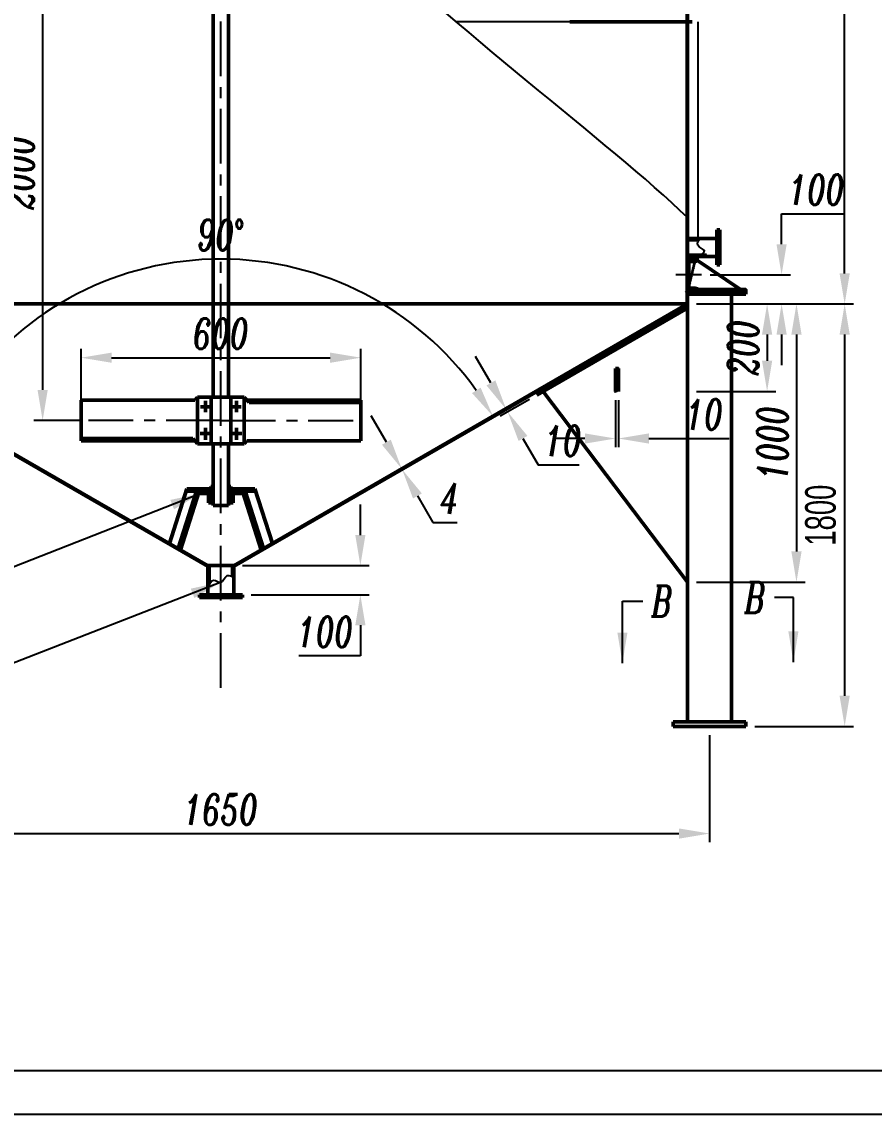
# Model space of a CAD drawing. Header units: inches. Extents: x 13027 to 25627, y 2 to 8912.
# Drawn here: x 15986 to 18911, y 2 to 3752 of the extents above; entities that cross this region are included whole.
import ezdxf

# ---------------------------------------------------------------- set-up
doc = ezdxf.new("R2010")
doc.units = ezdxf.units.IN
doc.header["$LTSCALE"] = 150
doc.header["$MEASUREMENT"] = 0
doc.linetypes.add('CENTER', pattern=[2, 1.25, -0.25, 0.25, -0.25])
doc.layers.add('点划线', color=1, linetype='CENTER')
doc.layers.add('细实线', color=5, linetype='Continuous')
doc.layers.add('粗实线', color=3, linetype='Continuous', lineweight=50)
doc.styles.add('DIM', font='italicc.shx', dxfattribs={"width": 0.67})
doc.dimstyles.new('机械', dxfattribs={"dimtxt": 3.5, "dimasz": 3.5, "dimexe": 1, "dimexo": 1, "dimgap": 1, "dimtad": 1, "dimtoh": 1, "dimdec": 0, "dimzin": 0, "dimdsep": 46, "dimtxsty": 'DIM', "dimcen": -3.5, "dimadec": 0, "dimazin": 0, "dimtp": 0.05, "dimtm": 0.05, "dimtfac": 1, "dimtdec": 0, "dimtofl": 0, "dimtmove": 0, "dimatfit": 3, "dimfxl": 0, "dimtolj": 1, "dimtzin": 0, "dimarcsym": 0})
pattern_1 = [(135, (13023.12910507598, -273.8813018156861), (-1.767766952966369, -1.767766952966369), [])]

# ---------------------------------------------------------------- blocks, each defined once
blk = doc.blocks.new('*D15')
at = {"layer": 'Defpoints', "color": 0, "lineweight": -2}
for p in [(16669.35543575708, 7752.836035979885), (16557.19998426841, 4501.866675493842), (16588.63082618645, 4164.02144176291), (16762.40440983557, 3990.247858113782), (16669.35543575708, 1465.301312913655)]:
    blk.add_point(p, dxfattribs=at)
at = {"layer": '细实线', "color": 0, "lineweight": -2}
blk.add_line((16567.41762275085, 4185.234645198507), (16341.7278405086, 4410.924427440768), dxfattribs=at)
for start, end in [(62.16533672590518, 76.08266836295259), (148.9173316370463, 162.8346632740938)]:
    blk.add_arc((16669.35543575708, 4083.296832192279), 433.3353886080886, start, end, dxfattribs=at)
for points in [[(16771.46180376908, 4486.540035578986), (16775.70216827267, 4521.282219000252), (16669.35543575708, 4516.632220800368)], [(16284.45450296575, 4317.800773546014), (16312.01932695134, 4296.232730550798), (16362.9410439442, 4389.711224005172)]]:
    blk.add_solid(points, dxfattribs=at)
at = {"layer": '细实线', "color": 0, "insert": (16471.95377870916, 4559.8665898723), "char_height": 105, "attachment_point": 5, "rotation": 22.500000000000004, "style": 'DIM'}
blk.add_mtext('\\A1;45°', dxfattribs=at)
blk = doc.blocks.new('*D14')
at = {"layer": 'Defpoints', "color": 0, "lineweight": -2}
for p in [(18305.40281002886, 6783.084768352307), (18810.19779495145, 6783.084768352306), (18329.75543575708, 2783.117235457451)]:
    blk.add_point(p, dxfattribs=at)
at = {"layer": '细实线', "color": 0, "lineweight": -2}
for p, q in [((18335.40281002886, 6783.084768352307), (18840.19779495145, 6783.084768352306)), ((18810.19779495145, 2888.117235457451), (18810.19779495145, 6678.084768352306)), ((18359.75543575708, 2783.117235457451), (18840.19779495145, 2783.117235457451))]:
    blk.add_line(p, q, dxfattribs=at)
for points in [[(18792.69779495145, 6678.084768352306), (18827.69779495145, 6678.084768352306), (18810.19779495145, 6783.084768352306)], [(18792.69779495145, 2888.117235457451), (18827.69779495145, 2888.117235457451), (18810.19779495145, 2783.117235457451)]]:
    blk.add_solid(points, dxfattribs=at)
at = {"layer": '细实线', "color": 0, "insert": (18727.69779495145, 4783.101001904882), "char_height": 105, "attachment_point": 5, "rotation": 90, "style": 'DIM'}
blk.add_mtext('\\A1;5000', dxfattribs=at)
blk = doc.blocks.new('*D25')
at = {"layer": 'Defpoints', "color": 0, "lineweight": -2}
for p in [(16713.85543575708, 1885.048891732989), (16743.3498258081, 1785.048891732989), (17148.03916249958, 1785.048891732988)]:
    blk.add_point(p, dxfattribs=at)
at = {"layer": '细实线', "color": 0, "lineweight": -2}
for p, q in [((17148.03916249958, 1990.048891732988), (17148.03916249958, 2095.048891732989)), ((16743.85543575708, 1885.048891732989), (17178.03916249958, 1885.048891732988)), ((16773.3498258081, 1785.048891732989), (17178.03916249958, 1785.048891732988)), ((17148.03916249958, 1680.048891732988), (17148.03916249958, 1575.048891732988)), ((17148.03916249958, 1575.048891732988), (16937.13916249958, 1575.048891732988))]:
    blk.add_line(p, q, dxfattribs=at)
for points in [[(17130.53916249958, 1990.048891732988), (17165.53916249958, 1990.048891732988), (17148.03916249958, 1885.048891732988)], [(17130.53916249958, 1680.048891732988), (17165.53916249958, 1680.048891732988), (17148.03916249958, 1785.048891732988)]]:
    blk.add_solid(points, dxfattribs=at)
at = {"layer": '细实线', "color": 0, "insert": (17027.58916249958, 1657.548891732991), "char_height": 105, "attachment_point": 5, "style": 'DIM'}
blk.add_mtext('\\A1;100', dxfattribs=at)
blk = doc.blocks.new('*D24')
at = {"layer": 'Defpoints', "color": 0, "lineweight": -2}
for p in [(18329.75543575708, 2783.117235457451), (18471.35543575708, 1333.117235457452), (18810.19779495145, 1333.117235457452)]:
    blk.add_point(p, dxfattribs=at)
at = {"layer": '细实线', "color": 0, "lineweight": -2}
for p, q in [((18359.75543575708, 2783.117235457451), (18840.19779495145, 2783.117235457451)), ((18810.19779495145, 2678.117235457451), (18810.19779495145, 1438.117235457452)), ((18501.35543575708, 1333.117235457452), (18840.19779495145, 1333.117235457452))]:
    blk.add_line(p, q, dxfattribs=at)
for points in [[(18792.69779495145, 2678.117235457451), (18827.69779495145, 2678.117235457451), (18810.19779495145, 2783.117235457451)], [(18792.69779495145, 1438.117235457452), (18827.69779495145, 1438.117235457452), (18810.19779495145, 1333.117235457452)]]:
    blk.add_solid(points, dxfattribs=at)
at = {"layer": '细实线', "color": 0, "insert": (18727.69779495145, 2058.117235457454), "char_height": 105, "attachment_point": 5, "rotation": 90, "style": 'DIM'}
blk.add_mtext('\\A1;{\\f??|b0|i0|c0|p54;1800}', dxfattribs=at)
blk = doc.blocks.new('*D5')
at = {"layer": 'Defpoints', "color": 0, "lineweight": -2}
for p in [(17291.3772601704, 2215.017170905767), (17280.53354360932, 2212.220649845346), (17282.03354360932, 2209.622573633993)]:
    blk.add_point(p, dxfattribs=at)
at = {"layer": '细实线', "color": 0, "lineweight": -2}
for p, q in [((17237.37726017041, 2308.547914514488), (17184.87726017041, 2399.480581911857)), ((17306.51430572285, 2227.220649845345), (17315.85802228394, 2232.615247117118)), ((17308.01430572285, 2224.622573633992), (17317.35802228394, 2230.017170905765)), ((17343.8772601704, 2124.084503508398), (17396.37726017039, 2033.151836111029)), ((17396.37726017039, 2033.151836111029), (17479.9772601704, 2033.151836111029))]:
    blk.add_line(p, q, dxfattribs=at)
for points in [[(17252.53270473664, 2317.297914514487), (17222.22181560418, 2299.797914514489), (17289.8772601704, 2217.61524711712)], [(17359.03270473663, 2132.834503508397), (17328.72181560417, 2115.334503508398), (17291.3772601704, 2215.017170905767)]]:
    blk.add_solid(points, dxfattribs=at)
at = {"layer": '细实线', "color": 0, "insert": (17453.1772601704, 2115.651836111027), "char_height": 105, "attachment_point": 5, "style": 'DIM'}
blk.add_mtext('\\A1;4', dxfattribs=at)
blk = doc.blocks.new('*D23')
at = {"layer": 'Defpoints', "color": 0, "lineweight": -2}
for p in [(16215.02271000348, 4083.29683219228), (16057.61374529983, 2383.296825227695), (16215.02271000348, 2383.296825227695)]:
    blk.add_point(p, dxfattribs=at)
at = {"layer": '细实线', "color": 0, "lineweight": -2}
for p, q in [((16185.02271000348, 4083.29683219228), (16027.61374529983, 4083.29683219228)), ((16057.61374529983, 3978.29683219228), (16057.61374529983, 2488.296825227695)), ((16185.02271000348, 2383.296825227695), (16027.61374529983, 2383.296825227695))]:
    blk.add_line(p, q, dxfattribs=at)
for points in [[(16040.11374529983, 3978.29683219228), (16075.11374529983, 3978.29683219228), (16057.61374529983, 4083.29683219228)], [(16040.11374529983, 2488.296825227695), (16075.11374529983, 2488.296825227695), (16057.61374529983, 2383.296825227695)]]:
    blk.add_solid(points, dxfattribs=at)
at = {"layer": '细实线', "color": 0, "insert": (15975.11374529983, 3233.29682870999), "char_height": 105, "attachment_point": 5, "rotation": 90, "style": 'DIM'}
blk.add_mtext('\\A1;2000', dxfattribs=at)
blk = doc.blocks.new('*D26')
at = {"layer": 'Defpoints', "color": 0, "lineweight": -2}
for p in [(17149.35606000715, 2598.757837193196), (16189.35606000715, 2330.238187934165), (17149.35606000715, 2330.238187934167)]:
    blk.add_point(p, dxfattribs=at)
at = {"layer": '细实线', "color": 0, "lineweight": -2}
for p, q in [((16189.35606000715, 2360.238187934165), (16189.35606000715, 2628.757837193196)), ((17149.35606000715, 2360.238187934167), (17149.35606000715, 2628.757837193196)), ((16294.35606000715, 2598.757837193196), (17044.35606000715, 2598.757837193196))]:
    blk.add_line(p, q, dxfattribs=at)
for points in [[(16294.35606000715, 2616.257837193196), (16294.35606000715, 2581.257837193196), (16189.35606000715, 2598.757837193196)], [(17044.35606000715, 2616.257837193196), (17044.35606000715, 2581.257837193196), (17149.35606000715, 2598.757837193196)]]:
    blk.add_solid(points, dxfattribs=at)
at = {"layer": '细实线', "color": 0, "insert": (16669.35606000715, 2681.257837193196), "char_height": 105, "attachment_point": 5, "style": 'DIM'}
blk.add_mtext('\\A1;600', dxfattribs=at)
blk = doc.blocks.new('*D7')
at = {"layer": 'Defpoints', "color": 0, "lineweight": -2}
for p in [(18023.54781462175, 2483.117235457451), (18033.54781462175, 2483.117235457451), (18033.54781462175, 2321.307582409743)]:
    blk.add_point(p, dxfattribs=at)
at = {"layer": '细实线', "color": 0, "lineweight": -2}
for p, q in [((18023.54781462175, 2453.117235457451), (18023.54781462175, 2291.307582409743)), ((18033.54781462175, 2453.117235457451), (18033.54781462175, 2291.307582409743)), ((17918.54781462175, 2321.307582409743), (17813.54781462175, 2321.307582409743)), ((18138.54781462175, 2321.307582409743), (18414.09781462175, 2321.307582409743))]:
    blk.add_line(p, q, dxfattribs=at)
for points in [[(17918.54781462175, 2338.807582409743), (17918.54781462175, 2303.807582409743), (18023.54781462175, 2321.307582409743)], [(18138.54781462175, 2338.807582409743), (18138.54781462175, 2303.807582409743), (18033.54781462175, 2321.307582409743)]]:
    blk.add_solid(points, dxfattribs=at)
at = {"layer": '细实线', "color": 0, "insert": (18328.82281462175, 2403.807582409743), "char_height": 105, "attachment_point": 5, "style": 'DIM'}
blk.add_mtext('\\A1;10', dxfattribs=at)
blk = doc.blocks.new('*D3')
at = {"layer": 'Defpoints', "color": 0, "lineweight": -2}
for p in [(18471.35543575708, 2783.117235457451), (18271.35543575708, 2483.117235457451), (18544.01320444968, 2483.117235457451)]:
    blk.add_point(p, dxfattribs=at)
at = {"layer": '细实线', "color": 0, "lineweight": -2}
for p, q in [((18501.35543575708, 2783.117235457451), (18574.01320444968, 2783.117235457451)), ((18544.01320444968, 2678.117235457451), (18544.01320444968, 2588.117235457451)), ((18301.35543575708, 2483.117235457451), (18574.01320444968, 2483.117235457451))]:
    blk.add_line(p, q, dxfattribs=at)
for points in [[(18526.51320444968, 2678.117235457451), (18561.51320444968, 2678.117235457451), (18544.01320444968, 2783.117235457451)], [(18526.51320444968, 2588.117235457451), (18561.51320444968, 2588.117235457451), (18544.01320444968, 2483.117235457451)]]:
    blk.add_solid(points, dxfattribs=at)
at = {"layer": '细实线', "color": 0, "insert": (18461.51320444968, 2633.117235457455), "char_height": 105, "attachment_point": 5, "rotation": 90, "style": 'DIM'}
blk.add_mtext('\\A1;200', dxfattribs=at)
blk = doc.blocks.new('*D8')
at = {"layer": 'Defpoints', "color": 0, "lineweight": -2}
for p in [(17749.15168431716, 2479.313357915024), (17754.15168431716, 2470.653103877181), (17653.63935288179, 2412.622282266131)]:
    blk.add_point(p, dxfattribs=at)
at = {"layer": '细实线', "color": 0, "lineweight": -2}
for p, q in [((17596.13935288182, 2512.215203701356), (17543.63935288184, 2603.147871098736)), ((17723.17092220363, 2464.313357915032), (17622.65859076826, 2406.282536303982)), ((17728.17092220362, 2455.653103877188), (17627.65859076825, 2397.622282266138)), ((17706.13935288177, 2321.68961486875), (17758.63935288174, 2230.75694747137)), ((17758.63935288174, 2230.75694747137), (17899.18935288174, 2230.75694747137))]:
    blk.add_line(p, q, dxfattribs=at)
for points in [[(17611.29479744805, 2520.96520370135), (17580.98390831559, 2503.465203701359), (17648.63935288179, 2421.282536303975)], [(17721.294797448, 2330.439614868745), (17690.98390831554, 2312.939614868754), (17653.63935288179, 2412.622282266131)]]:
    blk.add_solid(points, dxfattribs=at)
at = {"layer": '细实线', "color": 0, "insert": (17843.91435288174, 2313.256947471366), "char_height": 105, "attachment_point": 5, "style": 'DIM'}
blk.add_mtext('\\A1;10', dxfattribs=at)
blk = doc.blocks.new('*D30')
at = {"layer": 'Defpoints', "color": 0, "lineweight": -2}
for p in [(17038.03788940906, 2872.303521112004), (15069.35543575708, 2783.11723545745), (18269.35543575708, 2783.117235457452), (16624.85543575708, 1885.048891732989), (16713.85543575708, 1885.048891732989)]:
    blk.add_point(p, dxfattribs=at)
at = {"layer": '细实线', "color": 0, "lineweight": -2}
blk.add_arc((16669.35543575708, 1859.356804754051), 1077.955380250596, 35.58319747004261, 144.4168025299574, dxfattribs=at)
for points in [[(15807.39641775342, 2477.124590836343), (15777.97380687874, 2496.080064170386), (15735.81869231395, 2398.334494879349)], [(17560.73706463542, 2496.080064170386), (17531.31445376074, 2477.124590836343), (17602.89217920021, 2398.334494879349)]]:
    blk.add_solid(points, dxfattribs=at)
at = {"layer": '细实线', "color": 0, "lineweight": -2, "insert": (16669.35543575708, 3019.812185004647), "char_height": 105, "attachment_point": 5, "style": 'DIM'}
blk.add_mtext('\\A1;90%%D', dxfattribs=at)
blk = doc.blocks.new('*D33')
at = {"layer": 'Defpoints', "color": 0, "lineweight": -2}
for p in [(18318.85427002879, 2883.117235457452), (18593.74415708021, 2883.117235457452), (18585.87285355504, 2783.117235457451)]:
    blk.add_point(p, dxfattribs=at)
at = {"layer": '细实线', "color": 0, "lineweight": -2}
for p, q in [((18593.74415708021, 2988.117235457452), (18593.74415708021, 3093.117235457452)), ((18593.74415708021, 3093.117235457452), (18804.64415708021, 3093.117235457452)), ((18348.85427002879, 2883.117235457452), (18623.74415708021, 2883.117235457452)), ((18615.87285355504, 2783.117235457451), (18623.74415708021, 2783.117235457451)), ((18593.74415708021, 2678.117235457451), (18593.74415708021, 2573.117235457451))]:
    blk.add_line(p, q, dxfattribs=at)
for points in [[(18576.24415708021, 2988.117235457452), (18611.24415708021, 2988.117235457452), (18593.74415708021, 2883.117235457452)], [(18576.24415708021, 2678.117235457451), (18611.24415708021, 2678.117235457451), (18593.74415708021, 2783.117235457451)]]:
    blk.add_solid(points, dxfattribs=at)
at = {"layer": '细实线', "color": 0, "lineweight": -2, "insert": (18714.19415708021, 3175.617235457455), "char_height": 105, "attachment_point": 5, "style": 'DIM'}
blk.add_mtext('\\A1;100', dxfattribs=at)
blk = doc.blocks.new('*D41')
at = {"layer": 'Defpoints', "color": 0, "lineweight": -2}
for p in [(14992.35543575707, 1333.117235457462), (18346.35543575708, 1333.117235457452), (18346.35543575708, 965.0870465135522)]:
    blk.add_point(p, dxfattribs=at)
at = {"layer": '细实线', "color": 0, "lineweight": -2}
for p, q in [((14992.35543575707, 1303.117235457462), (14992.35543575707, 935.0870465135522)), ((18346.35543575708, 1303.117235457452), (18346.35543575708, 935.0870465135522)), ((15097.35543575707, 965.0870465135522), (18241.35543575708, 965.0870465135522))]:
    blk.add_line(p, q, dxfattribs=at)
for points in [[(15097.35543575707, 982.5870465135522), (15097.35543575707, 947.5870465135522), (14992.35543575707, 965.0870465135522)], [(18241.35543575708, 982.5870465135522), (18241.35543575708, 947.5870465135522), (18346.35543575708, 965.0870465135522)]]:
    blk.add_solid(points, dxfattribs=at)
at = {"layer": '细实线', "color": 0, "insert": (16669.35543575708, 1047.587046513552), "char_height": 105, "attachment_point": 5, "style": 'DIM'}
blk.add_mtext('\\A1;1650', dxfattribs=at)
blk = doc.blocks.new('*D42')
at = {"layer": 'Defpoints', "color": 0, "lineweight": -2}
for p in [(18271.35543575708, 2783.117235457452), (18271.35543575708, 1828.644793157986), (18644.79524711361, 1828.644793157986)]:
    blk.add_point(p, dxfattribs=at)
at = {"layer": '细实线', "color": 0, "lineweight": -2}
for p, q in [((18301.35543575708, 2783.117235457452), (18674.79524711361, 2783.117235457452)), ((18644.79524711361, 2678.117235457452), (18644.79524711361, 1933.644793157986)), ((18301.35543575708, 1828.644793157986), (18674.79524711361, 1828.644793157986))]:
    blk.add_line(p, q, dxfattribs=at)
for points in [[(18627.29524711361, 2678.117235457452), (18662.29524711361, 2678.117235457452), (18644.79524711361, 2783.117235457452)], [(18627.29524711361, 1933.644793157986), (18662.29524711361, 1933.644793157986), (18644.79524711361, 1828.644793157986)]]:
    blk.add_solid(points, dxfattribs=at)
at = {"layer": '细实线', "color": 0, "insert": (18562.29524711361, 2305.881014307722), "char_height": 105, "attachment_point": 5, "rotation": 90, "style": 'DIM'}
blk.add_mtext('\\A1;1000', dxfattribs=at)

msp = doc.modelspace()

# ---------------------------------------------------------------- hatches: boundary and pattern name
at = {"layer": '粗实线'}
h = msp.add_hatch(dxfattribs=at)
h.set_pattern_fill('ANSI31', color=0, scale=0.8, style=0)
h.set_pattern_definition([(45, (13272.82057787801, 1069.83528088968), (-1.79605122421383, 1.796051224213831), [])])
edge = h.paths.add_edge_path()
edge.add_line((18269.35543575708, 2783.117235457451), (18269.35543575708, 6783.434305502673))
edge.add_line((18271.35543575708, 2780.807834380691), (18271.35543575708, 6783.434305502673))
h = msp.add_hatch(dxfattribs=at)
h.set_pattern_fill('ANSI31', color=0, scale=20, angle=90, style=0)
h.set_pattern_definition([(135, (13023.12910507598, -50.67622105879855), (-1.767766952966369, -1.767766952966369), [])])
edge = h.paths.add_edge_path()
edge.add_line((18271.35543575708, 2933.117235457452), (18271.35543575708, 2833.117235457452))
edge.add_line((18305.75543575708, 2933.117235457452), (18271.35543575708, 2933.117235457452))
edge.add_arc((18296.09954437086, 2942.505808793328), 13.46779669231702, 263.7823095661405, 315.8041806650288)
edge.add_line((18275.35543575708, 2929.117235457452), (18297.55819161246, 2929.117235457452))
edge.add_line((18275.35543575708, 2837.117235457452), (18275.35543575708, 2929.117235457452))
edge.add_line((18271.35543575708, 2833.117235457452), (18305.75543575708, 2833.117235457452))
edge.add_line((18297.33378191492, 2837.117235457452), (18275.35543575708, 2837.117235457452))
edge.add_arc((18296.09954437086, 2823.653123439042), 13.52056414353528, 44.42532542132404, 95.23759116988322)
edge.add_line((18269.35543575708, 2833.117235457452), (18270.85543575708, 2830.519159246098))
h = msp.add_hatch(dxfattribs=at)
h.set_pattern_fill('ANSI31', color=0, scale=20, angle=90, style=0)
h.set_pattern_definition([(135, (13023.12910507598, 534.3237789412015), (-1.767766952966369, -1.767766952966369), [])])
edge = h.paths.add_edge_path()
edge.add_line((18271.35543575708, 2833.117235457452), (18471.35543575708, 2833.117235457452))
edge.add_line((18471.35543575708, 2817.117235457452), (18271.35543575708, 2817.117235457452))
h = msp.add_hatch(dxfattribs=at)
h.set_pattern_fill('ANSI31', color=0, scale=20, angle=90, style=0)
h.set_pattern_definition([(135, (13023.12910507598, 484.3237789412015), (-1.767766952966369, -1.767766952966369), [])])
edge = h.paths.add_edge_path()
edge.add_line((18270.85543575708, 2780.519159246097), (17755.18747361552, 2482.798122491205))
edge.add_line((18271.35543575708, 2769.260828996899), (17754.15168431716, 2470.65310387718))
h = msp.add_hatch(dxfattribs=at)
h.set_pattern_fill('ANSI31', color=0, scale=20, angle=90, style=0)
h.set_pattern_definition([(135, (13023.12910507598, 0), (-1.767766952966369, -1.767766952966369), [])])
edge = h.paths.add_edge_path()
edge.add_line((18023.54781462175, 2483.117235457451), (18023.54781462175, 2562.152056305215))
edge.add_line((18033.54781462175, 2562.152056305215), (18033.54781462175, 2483.117235457451))
h = msp.add_hatch(dxfattribs=at)
h.set_pattern_fill('ANSI31', color=0, scale=0.8, style=0)
h.set_pattern_definition([(135, (19916.2047898317, -431.3653580029711), (1.79605122421383, 1.796051224213831), [])])
h.paths.add_polyline_path([(16643.35347945715, 2156.576605792317), (16635.35347945715, 2156.576605792316), (16635.35347945715, 2101.057695350422), (16643.35347945715, 2101.057695350422)])
h.paths.add_polyline_path([(16552.36827111398, 2148.769116618942), (16549.82087955295, 2140.769116618942), (16635.35347945715, 2140.769116618942), (16635.35347945715, 2148.769116618942)])
h = msp.add_hatch(dxfattribs=at)
h.set_pattern_fill('ANSI31', color=0, scale=0.8, angle=90, style=0)
h.set_pattern_definition([(45.00000000000001, (19916.2047898317, -431.3653580029711), (1.796051224213831, -1.79605122421383), [])])
h.paths.add_polyline_path([(16627.35347945715, 2101.057695350422), (16635.35347945715, 2101.057695350422), (16635.35347945715, 2132.769116618942), (16627.35347945715, 2132.769116618942)])
h.paths.add_polyline_path([(16595.19699704576, 2140.769116618942), (16592.64960548473, 2132.769116618942), (16635.35347945715, 2132.769116618942), (16635.35347945715, 2140.769116618942)])
h = msp.add_hatch(dxfattribs=at)
h.set_pattern_fill('ANSI31', color=0, scale=0.8, style=0)
h.set_pattern_definition([(45, (13422.5021690826, -431.3653580029711), (-1.79605122421383, 1.796051224213831), [])])
h.paths.add_polyline_path([(16703.35347945715, 2156.576605792317), (16695.35347945715, 2156.576605792317), (16695.35347945715, 2101.057695350422), (16703.35347945715, 2101.057695350422)])
h.paths.add_polyline_path([(16786.33868780032, 2148.769116618942), (16703.35347945715, 2148.769116618942), (16703.35347945715, 2140.769116618942), (16788.88607936135, 2140.769116618942)])
h = msp.add_hatch(dxfattribs=at)
h.set_pattern_fill('ANSI31', color=0, scale=0.8, angle=90, style=0)
h.set_pattern_definition([(135, (13422.5021690826, -431.3653580029711), (-1.796051224213831, -1.79605122421383), [])])
h.paths.add_polyline_path([(16711.35347945715, 2132.769116618942), (16703.35347945715, 2132.769116618942), (16703.35347945715, 2101.057695350422), (16711.35347945715, 2101.057695350422)])
h.paths.add_polyline_path([(16743.50996186855, 2140.769116618942), (16703.35347945715, 2140.769116618942), (16703.35347945715, 2132.769116618942), (16746.05735342957, 2132.769116618942)])
at = {"layer": '细实线'}
h = msp.add_hatch(dxfattribs=at)
h.set_pattern_fill('ANSI31', color=0, scale=20, angle=180, style=0)
h.set_pattern_definition([(225, (20430.28562930576, -682.5729173553773), (1.767766952966369, -1.767766952966369), [])])
edge = h.paths.add_edge_path()
edge.add_line((18309.96908066987, 3003.653413325719), (18271.35543575708, 3003.653413325719))
edge.add_line((18371.35543575708, 3008.153413325719), (18271.35543575708, 3008.153413325719))
h = msp.add_hatch(dxfattribs=at)
h.set_pattern_fill('ANSI31', color=0, scale=20, angle=180, style=0)
h.set_pattern_definition([(225, (20430.28562930576, -655.2156737372898), (1.767766952966369, -1.767766952966369), [])])
edge = h.paths.add_edge_path()
edge.add_line((18371.35543575708, 2946.510656943807), (18271.35543575708, 2946.510656943807))
edge.add_line((18335.52217914998, 2951.010656943807), (18271.35543575708, 2951.010656943807))
h = msp.add_hatch(dxfattribs=at)
h.set_pattern_fill('ANSI31', color=0, scale=20, angle=90, style=0)
h.set_pattern_definition(pattern_1)
edge = h.paths.add_edge_path()
edge.add_line((15067.35543575708, 2780.807834380693), (16624.85543575708, 1881.584790117851))
edge.add_line((15069.35543575708, 2783.117235457451), (16624.85543575708, 1885.048891732989))
h = msp.add_hatch(dxfattribs=at)
h.set_pattern_fill('ANSI31', color=0, scale=20, style=0)
h.set_pattern_definition([(45, (13023.12910507598, -273.8813018156861), (-1.767766952966369, 1.767766952966369), [])])
edge = h.paths.add_edge_path()
edge.add_line((18269.35543575708, 2783.117235457451), (16713.85543575708, 1885.048891732989))
edge.add_line((18271.35543575708, 2780.807834380691), (16713.85543575708, 1881.584790117851))
h = msp.add_hatch(dxfattribs=at)
h.set_pattern_fill('ANSI31', color=0, scale=20, angle=90, style=0)
h.set_pattern_definition(pattern_1)
edge = h.paths.add_edge_path()
edge.add_line((16624.85543575708, 1785.048891732989), (16624.85543575708, 1885.048891732989))
edge.add_line((16629.35543575708, 1820.882148340092), (16629.35543575708, 1885.048891732989))
h = msp.add_hatch(dxfattribs=at)
h.set_pattern_fill('ANSI31', color=0, scale=20, angle=90, style=0)
h.set_pattern_definition(pattern_1)
edge = h.paths.add_edge_path()
edge.add_line((16709.35543575708, 1846.435246820196), (16709.35543575708, 1885.048891732989))
edge.add_line((16713.85543575708, 1785.048891732989), (16713.85543575708, 1885.048891732989))

# ---------------------------------------------------------------- linework, layer by layer
for points in [[(13026.53570940851, 1.771516472963011), (25626.53570940851, 1.771516472963011), (25626.53570940851, 8911.771516472963), (13026.53570940851, 8911.771516472963)], [(13776.53570940851, 151.771516472963), (25476.53570940851, 151.771516472963), (25476.53570940851, 8761.771516472963), (13776.53570940851, 8761.771516472963)]]:
    msp.add_lwpolyline(points, close=True)
at = {"layer": '点划线'}
for p, q in [((16669.35543575708, 1465.301312913656), (16669.35543575708, 7995.632547943856)), ((16668.61275566489, 2383.296825227695), (16215.02271000348, 2383.296825227695)), ((16669.35543575708, 2383.296825227695), (17122.94548141849, 2383.296825227695))]:
    msp.add_line(p, q, dxfattribs=at)
at = {"layer": '粗实线', "color": 0}
for p, q in [((18269.35543575708, 2783.117235457452), (18269.35543575708, 6783.434305502673)), ((18271.35543575708, 2780.807834380692), (18271.35543575708, 6783.434305502673)), ((16643.35543575708, 4002.237945267483), (16643.35543575708, 2463.196377012959)), ((16695.35543575708, 4002.237945267483), (16695.35543575708, 2463.196377012959)), ((18286.98609985922, 3751.719180492146), (17866.98609985922, 3751.719180492144)), ((18371.35543575708, 2979.491820834031), (18371.35543575708, 3037.647803376742)), ((18371.35543575708, 3037.647803376742), (18381.35543575708, 3037.647803376742)), ((18381.35543575708, 3037.647803376742), (18381.35543575708, 2979.491820834031)), ((18371.35543575708, 3008.153413325719), (18271.35543575708, 3008.153413325719)), ((18271.35543575708, 3003.653413325719), (18271.35543575708, 3008.153413325719)), ((18309.96908066987, 3003.653413325719), (18271.35543575708, 3003.653413325719)), ((18371.35543575708, 2979.491820834031), (18371.35543575708, 3008.153413325719)), ((18271.35543575708, 2925.327228878294), (18271.35543575708, 2986.969985260206)), ((18371.35543575708, 2979.491820834031), (18371.35543575708, 2917.016266892781)), ((18371.35543575708, 2979.491820834031), (18371.35543575708, 2946.510656943807)), ((18381.35543575708, 2917.016266892781), (18381.35543575708, 2979.491820834031)), ((18335.52217914998, 2951.010656943807), (18271.35543575708, 2951.010656943807)), ((18371.35543575708, 2946.510656943807), (18271.35543575708, 2946.510656943807)), ((18271.35543575708, 2933.117235457452), (18271.35543575708, 2833.117235457452)), ((18305.75543575708, 2933.117235457452), (18271.35543575708, 2933.117235457452)), ((18271.35543575708, 2929.827228878294), (18271.35543575708, 2925.327228878294)), ((18275.35543575708, 2929.117235457452), (18297.55819161246, 2929.117235457452)), ((18275.35543575708, 2837.117235457452), (18275.35543575708, 2929.117235457452)), ((18453.0127669287, 2833.117235457452), (18305.58554394055, 2932.94561214737)), ((18271.35543575708, 2897.117235457452), (18271.35543575708, 2865.117235457452)), ((18371.35543575708, 2917.016266892781), (18381.35543575708, 2917.016266892781)), ((18271.35543575708, 2865.117235457452), (18271.35543575708, 2833.117235457452)), ((18271.35543575708, 2819.260828996899), (18266.35543575708, 2827.921083034744)), ((18269.35543575708, 2833.117235457452), (18270.85543575708, 2830.519159246098)), ((18271.35543575708, 2833.117235457452), (18471.35543575708, 2833.117235457452)), ((18271.35543575708, 2817.117235457452), (18271.35543575708, 2833.117235457452)), ((18271.35543575708, 2833.117235457452), (18305.75543575708, 2833.117235457452)), ((18271.35543575708, 2817.117235457452), (18271.35543575708, 1349.117235457452)), ((18421.35543575708, 2817.117235457452), (18271.35543575708, 2817.117235457452)), ((18471.35543575708, 2817.117235457452), (18271.35543575708, 2817.117235457452)), ((18297.33378191492, 2837.117235457452), (18275.35543575708, 2837.117235457452)), ((18421.35543575708, 1349.117235457452), (18421.35543575708, 2817.117235457452)), ((18471.35543575708, 2833.117235457452), (18471.35543575708, 2817.117235457452)), ((15067.35543575708, 2783.117235457461), (18271.35543575708, 2783.117235457452)), ((15067.35543575708, 2780.807834380694), (16624.85543575708, 1881.584790117851)), ((15069.35543575708, 2783.11723545745), (16624.85543575708, 1885.048891732989)), ((18269.35543575708, 2783.117235457452), (16713.85543575708, 1885.048891732989)), ((18271.35543575708, 2780.807834380692), (16713.85543575708, 1881.584790117851)), ((18270.85543575708, 2780.519159246098), (17755.18747361552, 2482.798122491204)), ((18269.35543575708, 2783.117235457452), (17849.35543575708, 2783.11723545745)), ((18271.35543575708, 2783.117235457452), (18271.35543575708, 2483.117235457452)), ((18271.35543575708, 2769.260828996899), (17754.15168431716, 2470.653103877179)), ((18023.54781462175, 2483.117235457452), (18023.54781462175, 2562.152056305215)), ((18023.54781462175, 2562.152056305215), (18033.54781462175, 2562.152056305215)), ((18033.54781462175, 2562.152056305215), (18033.54781462175, 2483.117235457452)), ((17775.74019348641, 2483.117235457459), (18271.35543575708, 1828.644793157986)), ((16580.4595980024, 2453.301382863316), (16189.35606000715, 2453.301382863316)), ((16580.4595980024, 2453.301382863316), (16189.35606000715, 2453.301382863314)), ((16189.35606000715, 2313.0913711626), (16189.35606000715, 2453.301382863316)), ((16189.35606000715, 2453.301382863314), (16189.35606000716, 2313.091371162598)), ((16589.35606000715, 2463.196377012959), (16580.4595980024, 2453.301382863316)), ((16589.35606000715, 2463.196377012959), (16589.35606000715, 2303.196377012959)), ((16589.35606000715, 2303.196377012959), (16589.35606000715, 2463.196377012959)), ((16589.35606000715, 2463.196377012959), (16749.35606000715, 2463.196377012959)), ((16615.98351879299, 2450.576176086732), (16615.98351879299, 2411.273184105963)), ((16635.43506449428, 2463.196377012959), (16635.43506449428, 2303.196377012959)), ((16703.27580701885, 2463.196641697888), (16703.277055519, 2303.19664170276)), ((16722.72860122132, 2450.57617608673), (16722.72860122132, 2411.273184105961)), ((16749.35606000715, 2463.196377012959), (16749.35606000715, 2303.196377012959)), ((16749.35606000715, 2463.196377012959), (16765.81664405327, 2444.888269503614)), ((16758.25252201192, 2453.301382863316), (17149.35606000715, 2453.301382863316)), ((16765.81664405327, 2444.888269503614), (17149.35606000715, 2444.888269503614)), ((17149.35606000715, 2453.301382863316), (17149.35606000715, 2313.091371162602)), ((16633.14276391439, 2429.856163987068), (16599.91467943483, 2429.856163987068)), ((16705.56935609992, 2429.856163987068), (16738.79744057948, 2429.856163987068)), ((16632.47820991923, 2338.932252744298), (16597.92098247466, 2338.9322527443)), ((16615.98351879299, 2357.515251317849), (16615.98351879299, 2316.460571827383)), ((16706.23391009508, 2338.932252744298), (16740.79113753965, 2338.932252744298)), ((16722.72860122132, 2357.515251317849), (16722.72860122132, 2316.460571827383)), ((16572.89547596105, 2321.504484522304), (16189.35606000715, 2321.504484522302)), ((16580.4595980024, 2313.091371162602), (16189.35606000715, 2313.0913711626)), ((16580.4595980024, 2313.091371162602), (16189.35606000716, 2313.091371162598)), ((16589.35606000715, 2303.196377012959), (16572.89547596105, 2321.504484522304)), ((16749.35606000715, 2303.196377012959), (16589.35606000715, 2303.196377012959)), ((16643.35347945715, 2303.196377012959), (16643.35347945715, 2091.273267416058)), ((16695.35347945715, 2303.196377012959), (16695.35347945715, 2091.273267416058)), ((16749.35606000715, 2303.196377012959), (16758.25252201192, 2313.091371162602)), ((16758.25252201192, 2313.091371162602), (17149.35606000715, 2313.091371162602)), ((16552.36827111398, 2148.769116618943), (16492.69005557404, 1961.351629796736)), ((16585.97417676065, 2140.769116618943), (16523.2290063914, 1943.719958321561)), ((16595.19699704576, 2140.769116618943), (16531.01958918296, 1939.222063249712)), ((16635.35347945715, 2140.769116618943), (16549.82087955295, 2140.769116618943)), ((16635.35347945715, 2148.769116618943), (16552.36827111398, 2148.769116618943)), ((16635.35347945715, 2156.576605792317), (16643.35347945715, 2156.576605792317)), ((16635.35347945715, 2156.576605792317), (16635.35347945715, 2101.057695350422)), ((16703.35347945715, 2156.576605792317), (16695.35347945715, 2156.576605792317)), ((16703.35347945715, 2156.576605792317), (16703.35347945715, 2101.057695350422)), ((16703.35347945715, 2148.769116618943), (16786.33868780032, 2148.769116618943)), ((16703.35347945715, 2140.769116618943), (16788.88607936135, 2140.769116618943)), ((16743.50996186855, 2140.769116618943), (16807.68717584827, 1939.22267213317)), ((16752.73278215365, 2140.769116618943), (16815.47775863983, 1943.720567205019)), ((16786.33868780032, 2148.769116618943), (16846.01670945719, 1961.352238680194)), ((16635.35347945715, 2132.769116618943), (16592.64960548473, 2132.769116618942)), ((16627.35347945715, 2132.769116618943), (16627.35347945715, 2101.057695350422)), ((16643.35347945715, 2101.057695350422), (16627.35347945715, 2101.057695350422)), ((16695.35347945715, 2101.057695350422), (16711.35347945715, 2101.057695350422)), ((16703.35347945715, 2132.769116618943), (16746.05735342957, 2132.769116618942)), ((16711.35347945715, 2132.769116618943), (16711.35347945715, 2101.057695350422)), ((16643.35347945715, 2091.273267416058), (16643.75347945715, 2090.873267416058)), ((16643.35347945715, 2091.273267416058), (16643.75347945715, 2090.873267416058)), ((16694.95347945715, 2090.873267416058), (16643.75347945715, 2090.873267416058)), ((16643.75347945715, 2090.873267416058), (16694.95347945715, 2090.873267416058)), ((16695.35347945715, 2091.273267416058), (16694.95347945715, 2090.873267416058)), ((16695.35347945715, 2091.273267416058), (16694.95347945715, 2090.873267416058)), ((16624.85543575708, 1785.048891732989), (16624.85543575708, 1885.048891732989)), ((16624.85543575708, 1885.048891732989), (16713.85543575708, 1885.048891732989)), ((16629.35543575708, 1885.048891732989), (16624.85543575708, 1885.048891732989)), ((16629.35543575708, 1820.882148340092), (16629.35543575708, 1885.048891732989)), ((16709.35543575708, 1885.048891732989), (16713.85543575708, 1885.048891732989)), ((16709.35543575708, 1846.435246820196), (16709.35543575708, 1885.048891732989)), ((16713.85543575708, 1785.048891732989), (16713.85543575708, 1885.048891732989)), ((16669.35543575708, 1785.048891732989), (16595.36104570605, 1785.048891732989)), ((16595.36104570605, 1785.048891732989), (16595.36104570605, 1775.048891732989)), ((16595.36104570605, 1775.048891732989), (16669.35543575708, 1775.048891732989)), ((16669.35543575708, 1785.048891732989), (16624.85543575708, 1785.048891732989)), ((16669.35543575708, 1785.048891732989), (16743.3498258081, 1785.048891732989)), ((16669.35543575708, 1785.048891732989), (16713.85543575708, 1785.048891732989)), ((16743.3498258081, 1775.048891732989), (16669.35543575708, 1775.048891732989)), ((16743.3498258081, 1785.048891732989), (16743.3498258081, 1775.048891732989)), ((18346.35543575708, 1349.117235457452), (18221.35543575708, 1349.117235457452)), ((18221.35543575708, 1349.117235457452), (18221.35543575708, 1333.117235457452)), ((18221.35543575708, 1333.117235457452), (18471.35543575708, 1333.117235457452)), ((18271.35543575708, 1349.117235457452), (18421.35543575708, 1349.117235457452)), ((18471.35543575708, 1349.117235457452), (18346.35543575708, 1349.117235457452)), ((18471.35543575708, 1333.117235457452), (18471.35543575708, 1349.117235457452))]:
    msp.add_line(p, q, dxfattribs=at)
for centre, radius, start, end in [((18296.09954437086, 2942.505808793328), 13.46779669231702, 263.7823095661405, 315.8041806650288), ((18296.09954437086, 2823.653123439042), 13.52056414353528, 44.42532542132404, 95.23759116988322)]:
    msp.add_arc(centre, radius, start, end, dxfattribs=at)
at = {"layer": '细实线', "color": 0, "lineweight": -2}
for p, q in [((17866.98609985922, 3751.719180492144), (17478.11595831896, 3751.719180492144)), ((18305.75543575708, 3751.815347483596), (18305.75543575708, 3008.153413325719)), ((18305.75543575708, 2946.510656943807), (18305.75543575708, 2933.117235457452))]:
    msp.add_line(p, q, dxfattribs=at)
at = {"layer": '细实线', "color": 1, "lineweight": -2}
msp.add_line((18318.85427002879, 2883.117235457452), (18230.29336267432, 2883.117235457452), dxfattribs=at)
at = {"layer": '细实线', "color": 0, "lineweight": -2}
msp.add_open_spline([(18271.13496276085, 3079.520428680702), (18001.2481684819, 3341.434627243375), (16552.98008512141, 4381.650094797726), (16636.47042622248, 5432.826794610026), (18125.64752433503, 6783.122109738964), (17739.28984440674, 6783.122109738964)], degree=3, knots=[709.012119477175, 709.012119477175, 709.012119477175, 709.012119477175, 1739.098482090259, 3439.36316040373, 4598.436200188597, 4598.436200188597, 4598.436200188597, 4598.436200188597], dxfattribs=at)
at = {"layer": '细实线', "color": 0}
for points in [[(18342.60809744889, 2946.510656943807), (18334.73602529357, 2951.863785729864), (18311.39797927477, 2951.166441929603), (18340.96720795106, 2968.801482377821), (18296.4375843984, 2979.298455425818), (18307.96184096381, 3001.397239603863), (18313.02991256941, 3008.153413325719)], [(16624.85543575708, 1813.796230041179), (16630.20856454314, 1821.668302196505), (16641.03005685265, 1845.006348215305), (16674.50350480918, 1815.437119539007), (16685.00047785718, 1859.966743091672), (16707.09926203522, 1848.442486526256), (16713.85543575708, 1843.374414920662)]]:
    msp.add_open_spline(points, degree=3, knots=[0, 0, 0, 0, 28.55922916272295, 54.36740013089614, 85.48070153744018, 109.8205863729724, 109.8205863729724, 109.8205863729724, 109.8205863729724], dxfattribs=at)

# ---------------------------------------------------------------- texts
at = {"layer": '粗实线', "color": 0, "char_height": 105, "style": 'DIM'}
for insert, attachment_point in [((18147.55673699806, 1815.813024312796), 1), ((18539.28165311995, 1722.61330822116), 9)]:
    msp.add_mtext('B', dxfattribs=dict(at, insert=insert, attachment_point=attachment_point))

# ---------------------------------------------------------------- dimensions: what is measured, and where the dimension line sits
at = {"layer": '细实线'}
dim = msp.add_angular_dim_2l(base=(16557.19998426841, 4501.866675493842), line1=((16588.63082618645, 4164.02144176291), (16762.40440983557, 3990.247858113782)), line2=((16669.35543575708, 1465.301312913656), (16669.35543575708, 7752.836035979885)), dimstyle='机械', override={"dimscale": 30}, dxfattribs=at)
dim.commit()
dim.dimension.update_dxf_attribs({"geometry": '*D15', "text_midpoint": (16471.95377870916, 4559.8665898723)})
at = {"layer": '细实线', "color": 5}
dim = msp.add_linear_dim(base=(18810.19779495145, 6783.084768352306), p1=(18329.75543575708, 2783.117235457451), p2=(18305.40281002886, 6783.084768352307), angle=90, text='5000', dimstyle='机械', override={"dimscale": 30}, dxfattribs=at)
dim.commit()
dim.dimension.update_dxf_attribs({"geometry": '*D14', "text_midpoint": (18727.69779495145, 4783.101001904882)})
at = {"layer": '细实线'}
for base, p1, p2, text, override, picture, middle in [((16057.61374529983, 2383.296825227695), (16215.02271000348, 4083.29683219228), (16215.02271000348, 2383.296825227695), '2000', {"dimscale": 30, "dimtmove": 1}, '*D23', (15975.11374529983, 3233.29682870999)), ((18544.01320444968, 2483.117235457451), (18471.35543575708, 2783.117235457451), (18271.35543575708, 2483.117235457451), '200', {"dimscale": 30}, '*D3', (18461.51320444968, 2633.117235457455)), ((18644.79524711361, 1828.644793157986), (18271.35543575708, 2783.117235457452), (18271.35543575708, 1828.644793157986), '1000', {"dimscale": 30, "dimtmove": 1}, '*D42', (18562.29524711361, 2305.881014307722)), ((18810.19779495145, 1333.117235457452), (18329.75543575708, 2783.117235457451), (18471.35543575708, 1333.117235457452), '{\\f??|b0|i0|c0|p54;1800}', {"dimscale": 30, "dimtmove": 1}, '*D24', (18727.69779495145, 2058.117235457454))]:
    dim = msp.add_linear_dim(base=base, p1=p1, p2=p2, angle=90, text=text, dimstyle='机械', override=override, dxfattribs=at)
    dim.commit()
    dim.dimension.update_dxf_attribs({"geometry": picture, "text_midpoint": middle})
at = {"layer": '细实线', "lineweight": -2}
dim = msp.add_linear_dim(base=(18593.74415708021, 2883.117235457452), p1=(18585.87285355504, 2783.117235457451), p2=(18318.85427002879, 2883.117235457452), angle=90, dimstyle='机械', override={"dimscale": 30}, dxfattribs=at)
dim.commit()
dim.dimension.update_dxf_attribs({"geometry": '*D33', "text_midpoint": (18714.19415708021, 3175.617235457455)})
dim = msp.add_angular_dim_2l(base=(17038.03788940906, 2872.303521112004), line1=((18269.35543575708, 2783.117235457452), (16713.85543575708, 1885.048891732989)), line2=((15069.35543575708, 2783.11723545745), (16624.85543575708, 1885.048891732989)), text='90%%D', dimstyle='机械', override={"dimscale": 30}, dxfattribs=at)
dim.commit()
dim.dimension.update_dxf_attribs({"geometry": '*D30', "text_midpoint": (16669.35543575708, 3019.812185004647)})
at = {"layer": '细实线'}
for base, p1, p2, text, override, picture, middle in [((17149.35606000715, 2598.757837193196), (16189.35606000715, 2330.238187934165), (17149.35606000715, 2330.238187934167), '600', {"dimscale": 30}, '*D26', (16669.35606000715, 2681.257837193196)), ((18346.35543575708, 965.0870465135522), (14992.35543575707, 1333.117235457462), (18346.35543575708, 1333.117235457452), '1650', {"dimscale": 30, "dimtmove": 1}, '*D41', (16669.35543575708, 1047.587046513552))]:
    dim = msp.add_linear_dim(base=base, p1=p1, p2=p2, text=text, dimstyle='机械', override=override, dxfattribs=at)
    dim.commit()
    dim.dimension.update_dxf_attribs({"geometry": picture, "text_midpoint": middle})
dim = msp.add_aligned_dim(p1=(17749.15168431716, 2479.313357915023), p2=(17754.15168431716, 2470.65310387718), distance=-116.0616432221557, dimstyle='机械', override={"dimscale": 30}, dxfattribs=at)
dim.commit()
dim.dimension.update_dxf_attribs({"geometry": '*D8', "text_midpoint": (17843.91435288174, 2313.256947471366)})
dim = msp.add_linear_dim(base=(18033.54781462175, 2321.307582409743), p1=(18023.54781462175, 2483.117235457451), p2=(18033.54781462175, 2483.117235457451), dimstyle='机械', override={"dimscale": 30}, dxfattribs=at)
dim.commit()
dim.dimension.update_dxf_attribs({"geometry": '*D7', "text_midpoint": (18328.82281462175, 2403.807582409743)})
dim = msp.add_aligned_dim(p1=(17280.53354360932, 2212.220649845348), p2=(17282.03354360932, 2209.622573633994), distance=10.789194543544408, text='4', dimstyle='机械', override={"dimscale": 30}, dxfattribs=at)
dim.commit()
dim.dimension.update_dxf_attribs({"geometry": '*D5', "text_midpoint": (17453.1772601704, 2115.651836111027)})
dim = msp.add_linear_dim(base=(17148.03916249958, 1785.048891732988), p1=(16713.85543575708, 1885.048891732989), p2=(16743.3498258081, 1785.048891732989), angle=90, dimstyle='机械', override={"dimscale": 30}, dxfattribs=at)
dim.commit()
dim.dimension.update_dxf_attribs({"geometry": '*D25', "text_midpoint": (17027.58916249958, 1657.548891732991)})

# ---------------------------------------------------------------- leaders
at = {"layer": '粗实线', "color": 0, "annotation_type": 0, "has_hookline": 1, "text_width": 70.35}
for points, hookline_direction in [([(18047.43996728982, 1550.193994539954), (18047.43996728982, 1763.313024312796), (18117.55673699806, 1763.313024312796)], 0), ([(18634.23551819662, 1553.858191188312), (18634.23551819662, 1775.11330822116), (18569.28165311995, 1775.11330822116)], 1)]:
    msp.add_leader(points, dimstyle='机械', override={"dimscale": 30, "dimgap": 1, "dimtad": 0}, dxfattribs=dict(at, hookline_direction=hookline_direction))
at = {"layer": '细实线', "annotation_type": 0, "has_hookline": 1, "hookline_direction": 1}
for points, text_width in [([(16600.06755637754, 2132.769116618941), (14543.80949383471, 1325.551114791078), (14438.80949383471, 1325.551114791078)], 45.56), ([(16670.05216429119, 1827.920659224669), (14523.5831606301, 993.51241675642), (14418.5831606301, 993.51241675642)], 21.43999999999999)]:
    msp.add_leader(points, dimstyle='机械', override={"dimscale": 30, "dimgap": 1, "dimtad": 0}, dxfattribs=dict(at, text_width=text_width))

doc.saveas('drawing.dxf')
